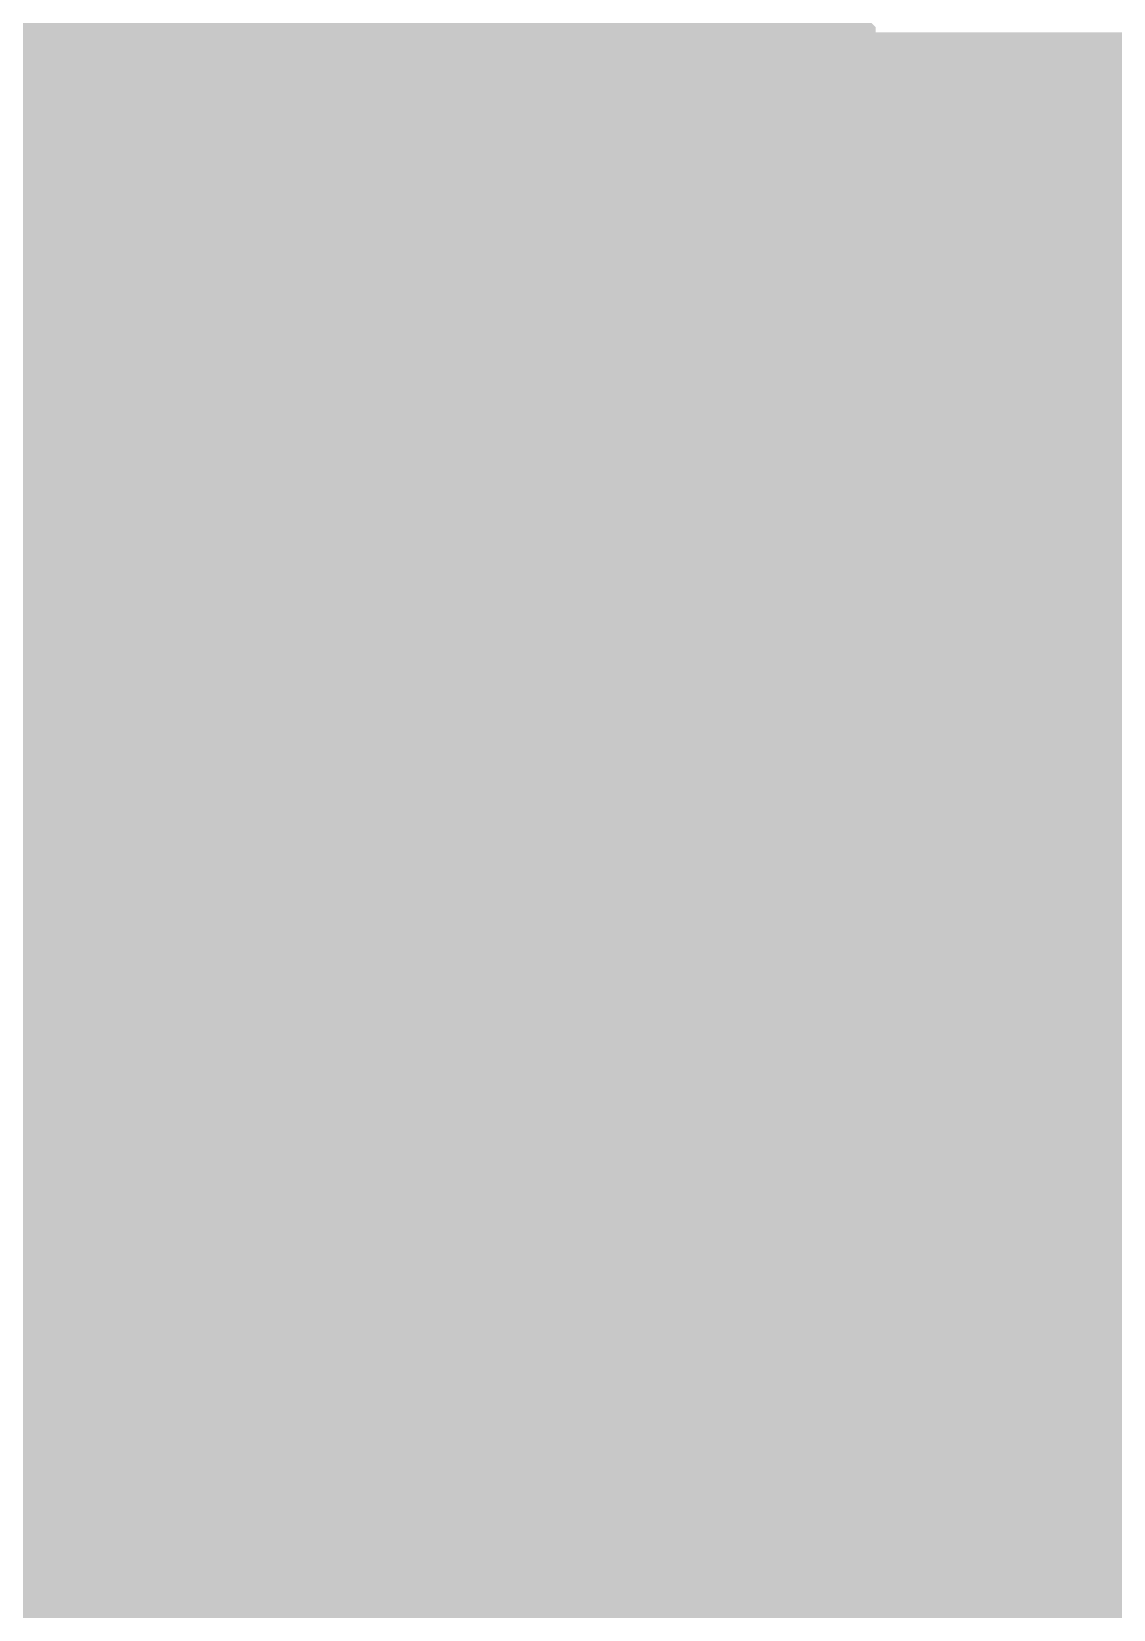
# Model space of a CAD drawing. Header units: inches. Extents: x 0 to 841, y 0 to 594.
# Drawn here: x 788.077 to 788.458, y 257.292 to 257.847 of the extents above; entities that cross this region are included whole.
import ezdxf

# ---------------------------------------------------------------- set-up
doc = ezdxf.new("R2010")
doc.units = ezdxf.units.IN
doc.layers.add('Sheet', color=255, linetype='Continuous')

msp = doc.modelspace()

# ---------------------------------------------------------------- linework, layer by layer
at = {"layer": 'Sheet'}
for points in [[(788.04449, 258.01089, 0.29972, 0.29972, 0), (788.0894, 257.96597, 0.29972, 0.29972, 0), (788.13432, 257.92105, 0.29972, 0.29972, 0), (788.13432, 257.92105, 0.29972, 0.29972, 0), (788.13432, 257.87613, 0.29972, 0.29972, 0), (788.17923, 257.83122, 0.29972, 0.29972, 0), (788.17923, 257.83122, 0.29972, 0.29972, 0), (788.22415, 257.7863, 0.29972, 0.29972, 0), (788.22415, 257.74138, 0.29972, 0.29972, 0), (788.22415, 257.69646, 0.29972, 0.29972, 0), (788.22415, 257.65154, 0.29972, 0.29972, 0), (788.26907, 257.65154, 0.29972, 0.29972, 0), (788.26907, 257.60662, 0.29972, 0.29972, 0), (788.26907, 257.56171, 0.29972, 0.29972, 0), (788.26907, 257.51679, 0.29972, 0.29972, 0), (788.26907, 257.47187, 0.29972, 0.29972, 0)], [(788.04449, 258.01089, 0.29972, 0.29972, 0), (788.0894, 257.96597, 0.29972, 0.29972, 0), (788.13432, 257.92105, 0.29972, 0.29972, 0), (788.13432, 257.92105, 0.29972, 0.29972, 0), (788.13432, 257.87613, 0.29972, 0.29972, 0), (788.17923, 257.83122, 0.29972, 0.29972, 0), (788.17923, 257.83122, 0.29972, 0.29972, 0), (788.22415, 257.7863, 0.29972, 0.29972, 0), (788.22415, 257.74138, 0.29972, 0.29972, 0), (788.22415, 257.69646, 0.29972, 0.29972, 0), (788.22415, 257.65154, 0.29972, 0.29972, 0), (788.26907, 257.65154, 0.29972, 0.29972, 0), (788.26907, 257.60662, 0.29972, 0.29972, 0), (788.26907, 257.56171, 0.29972, 0.29972, 0), (788.26907, 257.51679, 0.29972, 0.29972, 0), (788.26907, 257.47187, 0.29972, 0.29972, 0)], [(788.04449, 258.01089, 0.29972, 0.29972, 0), (788.0894, 257.96597, 0.29972, 0.29972, 0), (788.13432, 257.92105, 0.29972, 0.29972, 0), (788.13432, 257.92105, 0.29972, 0.29972, 0), (788.13432, 257.87613, 0.29972, 0.29972, 0), (788.17923, 257.83122, 0.29972, 0.29972, 0), (788.17923, 257.83122, 0.29972, 0.29972, 0), (788.22415, 257.7863, 0.29972, 0.29972, 0), (788.22415, 257.74138, 0.29972, 0.29972, 0), (788.22415, 257.69646, 0.29972, 0.29972, 0), (788.22415, 257.65154, 0.29972, 0.29972, 0), (788.26907, 257.65154, 0.29972, 0.29972, 0), (788.26907, 257.60662, 0.29972, 0.29972, 0), (788.26907, 257.56171, 0.29972, 0.29972, 0), (788.26907, 257.51679, 0.29972, 0.29972, 0), (788.26907, 257.47187, 0.29972, 0.29972, 0)], [(788.04449, 258.01089, 0.29972, 0.29972, 0), (788.0894, 257.96597, 0.29972, 0.29972, 0), (788.13432, 257.92105, 0.29972, 0.29972, 0), (788.13432, 257.92105, 0.29972, 0.29972, 0), (788.13432, 257.87613, 0.29972, 0.29972, 0), (788.17923, 257.83122, 0.29972, 0.29972, 0), (788.17923, 257.83122, 0.29972, 0.29972, 0), (788.22415, 257.7863, 0.29972, 0.29972, 0), (788.22415, 257.74138, 0.29972, 0.29972, 0), (788.22415, 257.69646, 0.29972, 0.29972, 0), (788.22415, 257.65154, 0.29972, 0.29972, 0), (788.26907, 257.65154, 0.29972, 0.29972, 0), (788.26907, 257.60662, 0.29972, 0.29972, 0), (788.26907, 257.56171, 0.29972, 0.29972, 0), (788.26907, 257.51679, 0.29972, 0.29972, 0), (788.26907, 257.47187, 0.29972, 0.29972, 0)], [(788.04449, 258.01089, 0.29972, 0.29972, 0), (788.0894, 257.96597, 0.29972, 0.29972, 0), (788.13432, 257.92105, 0.29972, 0.29972, 0), (788.13432, 257.92105, 0.29972, 0.29972, 0), (788.13432, 257.87613, 0.29972, 0.29972, 0), (788.17923, 257.83122, 0.29972, 0.29972, 0), (788.17923, 257.83122, 0.29972, 0.29972, 0), (788.22415, 257.7863, 0.29972, 0.29972, 0), (788.22415, 257.74138, 0.29972, 0.29972, 0), (788.22415, 257.69646, 0.29972, 0.29972, 0), (788.22415, 257.65154, 0.29972, 0.29972, 0), (788.26907, 257.65154, 0.29972, 0.29972, 0), (788.26907, 257.60662, 0.29972, 0.29972, 0), (788.26907, 257.56171, 0.29972, 0.29972, 0), (788.26907, 257.51679, 0.29972, 0.29972, 0), (788.26907, 257.47187, 0.29972, 0.29972, 0)], [(788.04449, 258.01089, 0.29972, 0.29972, 0), (788.0894, 257.96597, 0.29972, 0.29972, 0), (788.13432, 257.92105, 0.29972, 0.29972, 0), (788.13432, 257.92105, 0.29972, 0.29972, 0), (788.13432, 257.87613, 0.29972, 0.29972, 0), (788.17923, 257.83122, 0.29972, 0.29972, 0), (788.17923, 257.83122, 0.29972, 0.29972, 0), (788.22415, 257.7863, 0.29972, 0.29972, 0), (788.22415, 257.74138, 0.29972, 0.29972, 0), (788.22415, 257.69646, 0.29972, 0.29972, 0), (788.22415, 257.65154, 0.29972, 0.29972, 0), (788.26907, 257.65154, 0.29972, 0.29972, 0), (788.26907, 257.60662, 0.29972, 0.29972, 0), (788.26907, 257.56171, 0.29972, 0.29972, 0), (788.26907, 257.51679, 0.29972, 0.29972, 0), (788.26907, 257.47187, 0.29972, 0.29972, 0)], [(788.13432, 257.92105, 0.09906, 0.09906, 0), (788.13432, 257.87613, 0.09906, 0.09906, 0), (788.17923, 257.83122, 0.09906, 0.09906, 0), (788.17923, 257.83122, 0.09906, 0.09906, 0), (788.22415, 257.7863, 0.09906, 0.09906, 0), (788.22415, 257.74138, 0.09906, 0.09906, 0), (788.22415, 257.69646, 0.09906, 0.09906, 0), (788.22415, 257.65154, 0.09906, 0.09906, 0), (788.26907, 257.65154, 0.09906, 0.09906, 0), (788.26907, 257.60662, 0.09906, 0.09906, 0), (788.26907, 257.56171, 0.09906, 0.09906, 0), (788.26907, 257.51679, 0.09906, 0.09906, 0), (788.26907, 257.47187, 0.09906, 0.09906, 0)], [(788.13432, 257.92105, 0.09906, 0.09906, 0), (788.13432, 257.87613, 0.09906, 0.09906, 0), (788.17923, 257.83122, 0.09906, 0.09906, 0), (788.17923, 257.83122, 0.09906, 0.09906, 0), (788.22415, 257.7863, 0.09906, 0.09906, 0), (788.22415, 257.74138, 0.09906, 0.09906, 0), (788.22415, 257.69646, 0.09906, 0.09906, 0), (788.22415, 257.65154, 0.09906, 0.09906, 0), (788.26907, 257.65154, 0.09906, 0.09906, 0), (788.26907, 257.60662, 0.09906, 0.09906, 0), (788.26907, 257.56171, 0.09906, 0.09906, 0), (788.26907, 257.51679, 0.09906, 0.09906, 0), (788.26907, 257.47187, 0.09906, 0.09906, 0)], [(788.13432, 257.92105, 0.09906, 0.09906, 0), (788.13432, 257.87613, 0.09906, 0.09906, 0), (788.17923, 257.83122, 0.09906, 0.09906, 0), (788.17923, 257.83122, 0.09906, 0.09906, 0), (788.22415, 257.7863, 0.09906, 0.09906, 0), (788.22415, 257.74138, 0.09906, 0.09906, 0), (788.22415, 257.69646, 0.09906, 0.09906, 0), (788.22415, 257.65154, 0.09906, 0.09906, 0), (788.26907, 257.65154, 0.09906, 0.09906, 0), (788.26907, 257.60662, 0.09906, 0.09906, 0), (788.26907, 257.56171, 0.09906, 0.09906, 0), (788.26907, 257.51679, 0.09906, 0.09906, 0), (788.26907, 257.47187, 0.09906, 0.09906, 0)], [(788.13432, 257.92105, 0.09906, 0.09906, 0), (788.13432, 257.87613, 0.09906, 0.09906, 0), (788.17923, 257.83122, 0.09906, 0.09906, 0), (788.17923, 257.83122, 0.09906, 0.09906, 0), (788.22415, 257.7863, 0.09906, 0.09906, 0), (788.22415, 257.74138, 0.09906, 0.09906, 0), (788.22415, 257.69646, 0.09906, 0.09906, 0), (788.22415, 257.65154, 0.09906, 0.09906, 0), (788.26907, 257.65154, 0.09906, 0.09906, 0), (788.26907, 257.60662, 0.09906, 0.09906, 0), (788.26907, 257.56171, 0.09906, 0.09906, 0), (788.26907, 257.51679, 0.09906, 0.09906, 0), (788.26907, 257.47187, 0.09906, 0.09906, 0)], [(788.13432, 257.92105, 0.09906, 0.09906, 0), (788.13432, 257.87613, 0.09906, 0.09906, 0), (788.17923, 257.83122, 0.09906, 0.09906, 0), (788.17923, 257.83122, 0.09906, 0.09906, 0), (788.22415, 257.7863, 0.09906, 0.09906, 0), (788.22415, 257.74138, 0.09906, 0.09906, 0), (788.22415, 257.69646, 0.09906, 0.09906, 0), (788.22415, 257.65154, 0.09906, 0.09906, 0), (788.26907, 257.65154, 0.09906, 0.09906, 0), (788.26907, 257.60662, 0.09906, 0.09906, 0), (788.26907, 257.56171, 0.09906, 0.09906, 0), (788.26907, 257.51679, 0.09906, 0.09906, 0), (788.26907, 257.47187, 0.09906, 0.09906, 0)], [(788.13432, 257.92105, 0.09906, 0.09906, 0), (788.13432, 257.87613, 0.09906, 0.09906, 0), (788.17923, 257.83122, 0.09906, 0.09906, 0), (788.17923, 257.83122, 0.09906, 0.09906, 0), (788.22415, 257.7863, 0.09906, 0.09906, 0), (788.22415, 257.74138, 0.09906, 0.09906, 0), (788.22415, 257.69646, 0.09906, 0.09906, 0), (788.22415, 257.65154, 0.09906, 0.09906, 0), (788.26907, 257.65154, 0.09906, 0.09906, 0), (788.26907, 257.60662, 0.09906, 0.09906, 0), (788.26907, 257.56171, 0.09906, 0.09906, 0), (788.26907, 257.51679, 0.09906, 0.09906, 0), (788.26907, 257.47187, 0.09906, 0.09906, 0)], [(787.90974, 257.74138, 0.29972, 0.29972, 0), (787.95466, 257.69646, 0.29972, 0.29972, 0), (787.95466, 257.69646, 0.29972, 0.29972, 0), (787.95466, 257.65154, 0.29972, 0.29972, 0), (787.95466, 257.65154, 0.29972, 0.29972, 0), (787.95466, 257.60662, 0.29972, 0.29972, 0), (787.99957, 257.60662, 0.29972, 0.29972, 0), (787.99957, 257.56171, 0.29972, 0.29972, 0), (787.99957, 257.56171, 0.29972, 0.29972, 0), (787.99957, 257.51679, 0.29972, 0.29972, 0), (787.99957, 257.51679, 0.29972, 0.29972, 0), (787.99957, 257.47187, 0.29972, 0.29972, 0)], [(787.90974, 257.74138, 0.29972, 0.29972, 0), (787.95466, 257.69646, 0.29972, 0.29972, 0), (787.95466, 257.69646, 0.29972, 0.29972, 0), (787.95466, 257.65154, 0.29972, 0.29972, 0), (787.95466, 257.65154, 0.29972, 0.29972, 0), (787.95466, 257.60662, 0.29972, 0.29972, 0), (787.99957, 257.60662, 0.29972, 0.29972, 0), (787.99957, 257.56171, 0.29972, 0.29972, 0), (787.99957, 257.56171, 0.29972, 0.29972, 0), (787.99957, 257.51679, 0.29972, 0.29972, 0), (787.99957, 257.51679, 0.29972, 0.29972, 0), (787.99957, 257.47187, 0.29972, 0.29972, 0)], [(787.90974, 257.74138, 0.29972, 0.29972, 0), (787.95466, 257.69646, 0.29972, 0.29972, 0), (787.95466, 257.69646, 0.29972, 0.29972, 0), (787.95466, 257.65154, 0.29972, 0.29972, 0), (787.95466, 257.65154, 0.29972, 0.29972, 0), (787.95466, 257.60662, 0.29972, 0.29972, 0), (787.99957, 257.60662, 0.29972, 0.29972, 0), (787.99957, 257.56171, 0.29972, 0.29972, 0), (787.99957, 257.56171, 0.29972, 0.29972, 0), (787.99957, 257.51679, 0.29972, 0.29972, 0), (787.99957, 257.51679, 0.29972, 0.29972, 0), (787.99957, 257.47187, 0.29972, 0.29972, 0)], [(787.90974, 257.74138, 0.29972, 0.29972, 0), (787.95466, 257.69646, 0.29972, 0.29972, 0), (787.95466, 257.69646, 0.29972, 0.29972, 0), (787.95466, 257.65154, 0.29972, 0.29972, 0), (787.95466, 257.65154, 0.29972, 0.29972, 0), (787.95466, 257.60662, 0.29972, 0.29972, 0), (787.99957, 257.60662, 0.29972, 0.29972, 0), (787.99957, 257.56171, 0.29972, 0.29972, 0), (787.99957, 257.56171, 0.29972, 0.29972, 0), (787.99957, 257.51679, 0.29972, 0.29972, 0), (787.99957, 257.51679, 0.29972, 0.29972, 0), (787.99957, 257.47187, 0.29972, 0.29972, 0)], [(787.5055, 257.47187, 0.7493, 0.7493, 0), (787.5055, 257.47187, 0.7493, 0.7493, 0), (792.49113, 257.47187, 0.7493, 0.7493, 0)], [(787.99957, 257.47187, 0.29972, 0.29972, 0), (787.99957, 257.42695, 0.29972, 0.29972, 0), (787.99957, 257.42695, 0.29972, 0.29972, 0), (787.99957, 257.38203, 0.29972, 0.29972, 0), (787.99957, 257.38203, 0.29972, 0.29972, 0), (787.99957, 257.33711, 0.29972, 0.29972, 0), (787.95466, 257.33711, 0.29972, 0.29972, 0), (787.95466, 257.2922, 0.29972, 0.29972, 0), (787.95466, 257.2922, 0.29972, 0.29972, 0), (787.95466, 257.24728, 0.29972, 0.29972, 0), (787.95466, 257.24728, 0.29972, 0.29972, 0), (787.90974, 257.20236, 0.29972, 0.29972, 0), (787.90974, 257.20236, 0.29972, 0.29972, 0), (787.90974, 257.15744, 0.29972, 0.29972, 0), (787.86483, 257.15744, 0.29972, 0.29972, 0), (787.86483, 257.15744, 0.29972, 0.29972, 0), (787.86483, 257.11252, 0.29972, 0.29972, 0)], [(787.99957, 257.47187, 0.29972, 0.29972, 0), (787.99957, 257.42695, 0.29972, 0.29972, 0), (787.99957, 257.42695, 0.29972, 0.29972, 0), (787.99957, 257.38203, 0.29972, 0.29972, 0), (787.99957, 257.38203, 0.29972, 0.29972, 0), (787.99957, 257.33711, 0.29972, 0.29972, 0), (787.95466, 257.33711, 0.29972, 0.29972, 0), (787.95466, 257.2922, 0.29972, 0.29972, 0), (787.95466, 257.2922, 0.29972, 0.29972, 0), (787.95466, 257.24728, 0.29972, 0.29972, 0), (787.95466, 257.24728, 0.29972, 0.29972, 0), (787.90974, 257.20236, 0.29972, 0.29972, 0), (787.90974, 257.20236, 0.29972, 0.29972, 0), (787.90974, 257.15744, 0.29972, 0.29972, 0), (787.86483, 257.15744, 0.29972, 0.29972, 0), (787.86483, 257.15744, 0.29972, 0.29972, 0), (787.86483, 257.11252, 0.29972, 0.29972, 0)], [(787.99957, 257.47187, 0.29972, 0.29972, 0), (787.99957, 257.42695, 0.29972, 0.29972, 0), (787.99957, 257.42695, 0.29972, 0.29972, 0), (787.99957, 257.38203, 0.29972, 0.29972, 0), (787.99957, 257.38203, 0.29972, 0.29972, 0), (787.99957, 257.33711, 0.29972, 0.29972, 0), (787.95466, 257.33711, 0.29972, 0.29972, 0), (787.95466, 257.2922, 0.29972, 0.29972, 0), (787.95466, 257.2922, 0.29972, 0.29972, 0), (787.95466, 257.24728, 0.29972, 0.29972, 0), (787.95466, 257.24728, 0.29972, 0.29972, 0), (787.90974, 257.20236, 0.29972, 0.29972, 0), (787.90974, 257.20236, 0.29972, 0.29972, 0), (787.90974, 257.15744, 0.29972, 0.29972, 0), (787.86483, 257.15744, 0.29972, 0.29972, 0), (787.86483, 257.15744, 0.29972, 0.29972, 0), (787.86483, 257.11252, 0.29972, 0.29972, 0)], [(787.99957, 257.47187, 0.29972, 0.29972, 0), (787.99957, 257.42695, 0.29972, 0.29972, 0), (787.99957, 257.42695, 0.29972, 0.29972, 0), (787.99957, 257.38203, 0.29972, 0.29972, 0), (787.99957, 257.38203, 0.29972, 0.29972, 0), (787.99957, 257.33711, 0.29972, 0.29972, 0), (787.95466, 257.33711, 0.29972, 0.29972, 0), (787.95466, 257.2922, 0.29972, 0.29972, 0), (787.95466, 257.2922, 0.29972, 0.29972, 0), (787.95466, 257.24728, 0.29972, 0.29972, 0), (787.95466, 257.24728, 0.29972, 0.29972, 0), (787.90974, 257.20236, 0.29972, 0.29972, 0), (787.90974, 257.20236, 0.29972, 0.29972, 0), (787.90974, 257.15744, 0.29972, 0.29972, 0), (787.86483, 257.15744, 0.29972, 0.29972, 0), (787.86483, 257.15744, 0.29972, 0.29972, 0), (787.86483, 257.11252, 0.29972, 0.29972, 0)], [(787.99957, 257.47187, 0.29972, 0.29972, 0), (787.99957, 257.47187, 0.29972, 0.29972, 0), (787.99957, 257.47187, 0.29972, 0.29972, 0), (787.99957, 257.47187, 0.29972, 0.29972, 0), (787.99957, 257.47187, 0.29972, 0.29972, 0), (787.99957, 257.47187, 0.29972, 0.29972, 0), (787.99957, 257.47187, 0.29972, 0.29972, 0), (787.99957, 257.47187, 0.29972, 0.29972, 0), (787.99957, 257.47187, 0.29972, 0.29972, 0), (787.99957, 257.47187, 0.29972, 0.29972, 0), (787.99957, 257.47187, 0.29972, 0.29972, 0), (787.99957, 257.47187, 0.29972, 0.29972, 0), (787.99957, 257.47187, 0.29972, 0.29972, 0), (787.99957, 257.47187, 0.29972, 0.29972, 0), (787.99957, 257.47187, 0.29972, 0.29972, 0), (787.99957, 257.47187, 0.29972, 0.29972, 0), (787.99957, 257.47187, 0.29972, 0.29972, 0), (787.99957, 257.47187, 0.29972, 0.29972, 0), (787.99957, 257.47187, 0.29972, 0.29972, 0), (787.99957, 257.47187, 0.29972, 0.29972, 0), (787.99957, 257.47187, 0.29972, 0.29972, 0), (787.99957, 257.47187, 0.29972, 0.29972, 0), (787.99957, 257.47187, 0.29972, 0.29972, 0), (787.99957, 257.47187, 0.29972, 0.29972, 0), (787.99957, 257.47187, 0.29972, 0.29972, 0), (787.99957, 257.47187, 0.29972, 0.29972, 0), (787.99957, 257.47187, 0.29972, 0.29972, 0), (787.99957, 257.47187, 0.29972, 0.29972, 0), (787.99957, 257.47187, 0.29972, 0.29972, 0), (787.99957, 257.47187, 0.29972, 0.29972, 0), (787.99957, 257.47187, 0.29972, 0.29972, 0), (787.99957, 257.47187, 0.29972, 0.29972, 0), (787.99957, 257.47187, 0.29972, 0.29972, 0)], [(787.99957, 257.47187, 0.29972, 0.29972, 0), (787.99957, 257.47187, 0.29972, 0.29972, 0)], [(787.99957, 257.47187, 0.29972, 0.29972, 0), (787.99957, 257.47187, 0.29972, 0.29972, 0), (787.99957, 257.47187, 0.29972, 0.29972, 0), (787.99957, 257.47187, 0.29972, 0.29972, 0), (787.99957, 257.47187, 0.29972, 0.29972, 0), (787.99957, 257.47187, 0.29972, 0.29972, 0), (787.99957, 257.47187, 0.29972, 0.29972, 0), (787.99957, 257.47187, 0.29972, 0.29972, 0), (787.99957, 257.47187, 0.29972, 0.29972, 0), (787.99957, 257.47187, 0.29972, 0.29972, 0), (787.99957, 257.47187, 0.29972, 0.29972, 0), (787.99957, 257.47187, 0.29972, 0.29972, 0), (787.99957, 257.47187, 0.29972, 0.29972, 0), (787.99957, 257.47187, 0.29972, 0.29972, 0), (787.99957, 257.47187, 0.29972, 0.29972, 0), (787.99957, 257.47187, 0.29972, 0.29972, 0), (787.99957, 257.47187, 0.29972, 0.29972, 0), (787.99957, 257.47187, 0.29972, 0.29972, 0), (787.99957, 257.47187, 0.29972, 0.29972, 0), (787.99957, 257.47187, 0.29972, 0.29972, 0), (787.99957, 257.47187, 0.29972, 0.29972, 0), (787.99957, 257.47187, 0.29972, 0.29972, 0), (787.99957, 257.47187, 0.29972, 0.29972, 0), (787.99957, 257.47187, 0.29972, 0.29972, 0), (787.99957, 257.47187, 0.29972, 0.29972, 0), (787.99957, 257.47187, 0.29972, 0.29972, 0), (787.99957, 257.47187, 0.29972, 0.29972, 0), (787.99957, 257.47187, 0.29972, 0.29972, 0), (787.99957, 257.47187, 0.29972, 0.29972, 0), (787.99957, 257.47187, 0.29972, 0.29972, 0), (787.99957, 257.47187, 0.29972, 0.29972, 0), (787.99957, 257.47187, 0.29972, 0.29972, 0), (787.99957, 257.47187, 0.29972, 0.29972, 0)], [(787.99957, 257.47187, 0.29972, 0.29972, 0), (787.99957, 257.47187, 0.29972, 0.29972, 0)], [(787.99957, 257.47187, 0.29972, 0.29972, 0), (787.99957, 257.47187, 0.29972, 0.29972, 0), (787.99957, 257.47187, 0.29972, 0.29972, 0), (787.99957, 257.47187, 0.29972, 0.29972, 0), (787.99957, 257.47187, 0.29972, 0.29972, 0), (787.99957, 257.47187, 0.29972, 0.29972, 0), (787.99957, 257.47187, 0.29972, 0.29972, 0), (787.99957, 257.47187, 0.29972, 0.29972, 0), (787.99957, 257.47187, 0.29972, 0.29972, 0), (787.99957, 257.47187, 0.29972, 0.29972, 0), (787.99957, 257.47187, 0.29972, 0.29972, 0), (787.99957, 257.47187, 0.29972, 0.29972, 0), (787.99957, 257.47187, 0.29972, 0.29972, 0), (787.99957, 257.47187, 0.29972, 0.29972, 0), (787.99957, 257.47187, 0.29972, 0.29972, 0), (787.99957, 257.47187, 0.29972, 0.29972, 0), (787.99957, 257.47187, 0.29972, 0.29972, 0), (787.99957, 257.47187, 0.29972, 0.29972, 0), (787.99957, 257.47187, 0.29972, 0.29972, 0), (787.99957, 257.47187, 0.29972, 0.29972, 0), (787.99957, 257.47187, 0.29972, 0.29972, 0), (787.99957, 257.47187, 0.29972, 0.29972, 0), (787.99957, 257.47187, 0.29972, 0.29972, 0), (787.99957, 257.47187, 0.29972, 0.29972, 0), (787.99957, 257.47187, 0.29972, 0.29972, 0), (787.99957, 257.47187, 0.29972, 0.29972, 0), (787.99957, 257.47187, 0.29972, 0.29972, 0), (787.99957, 257.47187, 0.29972, 0.29972, 0), (787.99957, 257.47187, 0.29972, 0.29972, 0), (787.99957, 257.47187, 0.29972, 0.29972, 0), (787.99957, 257.47187, 0.29972, 0.29972, 0), (787.99957, 257.47187, 0.29972, 0.29972, 0), (787.99957, 257.47187, 0.29972, 0.29972, 0)], [(787.99957, 257.47187, 0.29972, 0.29972, 0), (787.99957, 257.47187, 0.29972, 0.29972, 0)], [(787.99957, 257.47187, 0.29972, 0.29972, 0), (787.99957, 257.47187, 0.29972, 0.29972, 0), (787.99957, 257.47187, 0.29972, 0.29972, 0), (787.99957, 257.47187, 0.29972, 0.29972, 0), (787.99957, 257.47187, 0.29972, 0.29972, 0), (787.99957, 257.47187, 0.29972, 0.29972, 0), (787.99957, 257.47187, 0.29972, 0.29972, 0), (787.99957, 257.47187, 0.29972, 0.29972, 0), (787.99957, 257.47187, 0.29972, 0.29972, 0), (787.99957, 257.47187, 0.29972, 0.29972, 0), (787.99957, 257.47187, 0.29972, 0.29972, 0), (787.99957, 257.47187, 0.29972, 0.29972, 0), (787.99957, 257.47187, 0.29972, 0.29972, 0), (787.99957, 257.47187, 0.29972, 0.29972, 0), (787.99957, 257.47187, 0.29972, 0.29972, 0), (787.99957, 257.47187, 0.29972, 0.29972, 0), (787.99957, 257.47187, 0.29972, 0.29972, 0), (787.99957, 257.47187, 0.29972, 0.29972, 0), (787.99957, 257.47187, 0.29972, 0.29972, 0), (787.99957, 257.47187, 0.29972, 0.29972, 0), (787.99957, 257.47187, 0.29972, 0.29972, 0), (787.99957, 257.47187, 0.29972, 0.29972, 0), (787.99957, 257.47187, 0.29972, 0.29972, 0), (787.99957, 257.47187, 0.29972, 0.29972, 0), (787.99957, 257.47187, 0.29972, 0.29972, 0), (787.99957, 257.47187, 0.29972, 0.29972, 0), (787.99957, 257.47187, 0.29972, 0.29972, 0), (787.99957, 257.47187, 0.29972, 0.29972, 0), (787.99957, 257.47187, 0.29972, 0.29972, 0), (787.99957, 257.47187, 0.29972, 0.29972, 0), (787.99957, 257.47187, 0.29972, 0.29972, 0), (787.99957, 257.47187, 0.29972, 0.29972, 0), (787.99957, 257.47187, 0.29972, 0.29972, 0)], [(787.99957, 257.47187, 0.29972, 0.29972, 0), (787.99957, 257.47187, 0.29972, 0.29972, 0)], [(788.26907, 257.47187, 0.29972, 0.29972, 0), (788.26907, 257.42695, 0.29972, 0.29972, 0), (788.26907, 257.38203, 0.29972, 0.29972, 0), (788.26907, 257.38203, 0.29972, 0.29972, 0), (788.26907, 257.33711, 0.29972, 0.29972, 0), (788.22415, 257.2922, 0.29972, 0.29972, 0), (788.22415, 257.24728, 0.29972, 0.29972, 0), (788.22415, 257.20236, 0.29972, 0.29972, 0), (788.22415, 257.20236, 0.29972, 0.29972, 0), (788.17923, 257.15744, 0.29972, 0.29972, 0), (788.17923, 257.11252, 0.29972, 0.29972, 0)], [(788.26907, 257.47187, 0.29972, 0.29972, 0), (788.26907, 257.42695, 0.29972, 0.29972, 0), (788.26907, 257.38203, 0.29972, 0.29972, 0), (788.26907, 257.38203, 0.29972, 0.29972, 0), (788.26907, 257.33711, 0.29972, 0.29972, 0), (788.22415, 257.2922, 0.29972, 0.29972, 0), (788.22415, 257.24728, 0.29972, 0.29972, 0), (788.22415, 257.20236, 0.29972, 0.29972, 0), (788.22415, 257.20236, 0.29972, 0.29972, 0), (788.17923, 257.15744, 0.29972, 0.29972, 0), (788.17923, 257.11252, 0.29972, 0.29972, 0)], [(788.26907, 257.47187, 0.29972, 0.29972, 0), (788.26907, 257.42695, 0.29972, 0.29972, 0), (788.26907, 257.38203, 0.29972, 0.29972, 0), (788.26907, 257.38203, 0.29972, 0.29972, 0), (788.26907, 257.33711, 0.29972, 0.29972, 0), (788.22415, 257.2922, 0.29972, 0.29972, 0), (788.22415, 257.24728, 0.29972, 0.29972, 0), (788.22415, 257.20236, 0.29972, 0.29972, 0), (788.22415, 257.20236, 0.29972, 0.29972, 0), (788.17923, 257.15744, 0.29972, 0.29972, 0), (788.17923, 257.11252, 0.29972, 0.29972, 0)], [(788.26907, 257.47187, 0.29972, 0.29972, 0), (788.26907, 257.42695, 0.29972, 0.29972, 0), (788.26907, 257.38203, 0.29972, 0.29972, 0), (788.26907, 257.38203, 0.29972, 0.29972, 0), (788.26907, 257.33711, 0.29972, 0.29972, 0), (788.22415, 257.2922, 0.29972, 0.29972, 0), (788.22415, 257.24728, 0.29972, 0.29972, 0), (788.22415, 257.20236, 0.29972, 0.29972, 0), (788.22415, 257.20236, 0.29972, 0.29972, 0), (788.17923, 257.15744, 0.29972, 0.29972, 0), (788.17923, 257.11252, 0.29972, 0.29972, 0)], [(788.26907, 257.47187, 0.29972, 0.29972, 0), (788.26907, 257.42695, 0.29972, 0.29972, 0), (788.26907, 257.38203, 0.29972, 0.29972, 0), (788.26907, 257.38203, 0.29972, 0.29972, 0), (788.26907, 257.33711, 0.29972, 0.29972, 0), (788.22415, 257.2922, 0.29972, 0.29972, 0), (788.22415, 257.24728, 0.29972, 0.29972, 0), (788.22415, 257.20236, 0.29972, 0.29972, 0), (788.22415, 257.20236, 0.29972, 0.29972, 0), (788.17923, 257.15744, 0.29972, 0.29972, 0), (788.17923, 257.11252, 0.29972, 0.29972, 0)], [(788.26907, 257.47187, 0.29972, 0.29972, 0), (788.26907, 257.42695, 0.29972, 0.29972, 0), (788.26907, 257.38203, 0.29972, 0.29972, 0), (788.26907, 257.38203, 0.29972, 0.29972, 0), (788.26907, 257.33711, 0.29972, 0.29972, 0), (788.22415, 257.2922, 0.29972, 0.29972, 0), (788.22415, 257.24728, 0.29972, 0.29972, 0), (788.22415, 257.20236, 0.29972, 0.29972, 0), (788.22415, 257.20236, 0.29972, 0.29972, 0), (788.17923, 257.15744, 0.29972, 0.29972, 0), (788.17923, 257.11252, 0.29972, 0.29972, 0)], [(788.26907, 257.47187, 0.29972, 0.29972, 0), (788.26907, 257.47187, 0.29972, 0.29972, 0), (788.26907, 257.47187, 0.29972, 0.29972, 0), (788.26907, 257.47187, 0.29972, 0.29972, 0), (788.26907, 257.47187, 0.29972, 0.29972, 0), (788.26907, 257.47187, 0.29972, 0.29972, 0), (788.26907, 257.47187, 0.29972, 0.29972, 0), (788.26907, 257.47187, 0.29972, 0.29972, 0), (788.26907, 257.47187, 0.29972, 0.29972, 0), (788.26907, 257.47187, 0.29972, 0.29972, 0), (788.26907, 257.47187, 0.29972, 0.29972, 0), (788.26907, 257.47187, 0.29972, 0.29972, 0), (788.26907, 257.47187, 0.29972, 0.29972, 0), (788.26907, 257.47187, 0.29972, 0.29972, 0), (788.26907, 257.47187, 0.29972, 0.29972, 0), (788.26907, 257.47187, 0.29972, 0.29972, 0), (788.26907, 257.47187, 0.29972, 0.29972, 0), (788.26907, 257.47187, 0.29972, 0.29972, 0), (788.26907, 257.47187, 0.29972, 0.29972, 0), (788.26907, 257.47187, 0.29972, 0.29972, 0), (788.26907, 257.47187, 0.29972, 0.29972, 0), (788.26907, 257.47187, 0.29972, 0.29972, 0), (788.26907, 257.47187, 0.29972, 0.29972, 0), (788.26907, 257.47187, 0.29972, 0.29972, 0), (788.26907, 257.47187, 0.29972, 0.29972, 0), (788.26907, 257.47187, 0.29972, 0.29972, 0), (788.26907, 257.47187, 0.29972, 0.29972, 0), (788.26907, 257.47187, 0.29972, 0.29972, 0), (788.26907, 257.47187, 0.29972, 0.29972, 0), (788.26907, 257.47187, 0.29972, 0.29972, 0), (788.26907, 257.47187, 0.29972, 0.29972, 0), (788.26907, 257.47187, 0.29972, 0.29972, 0), (788.26907, 257.47187, 0.29972, 0.29972, 0)], [(788.26907, 257.47187, 0.29972, 0.29972, 0), (788.26907, 257.47187, 0.29972, 0.29972, 0)], [(788.26907, 257.47187, 0.29972, 0.29972, 0), (788.26907, 257.47187, 0.29972, 0.29972, 0), (788.26907, 257.47187, 0.29972, 0.29972, 0), (788.26907, 257.47187, 0.29972, 0.29972, 0), (788.26907, 257.47187, 0.29972, 0.29972, 0), (788.26907, 257.47187, 0.29972, 0.29972, 0), (788.26907, 257.47187, 0.29972, 0.29972, 0), (788.26907, 257.47187, 0.29972, 0.29972, 0), (788.26907, 257.47187, 0.29972, 0.29972, 0), (788.26907, 257.47187, 0.29972, 0.29972, 0), (788.26907, 257.47187, 0.29972, 0.29972, 0), (788.26907, 257.47187, 0.29972, 0.29972, 0), (788.26907, 257.47187, 0.29972, 0.29972, 0), (788.26907, 257.47187, 0.29972, 0.29972, 0), (788.26907, 257.47187, 0.29972, 0.29972, 0), (788.26907, 257.47187, 0.29972, 0.29972, 0), (788.26907, 257.47187, 0.29972, 0.29972, 0), (788.26907, 257.47187, 0.29972, 0.29972, 0), (788.26907, 257.47187, 0.29972, 0.29972, 0), (788.26907, 257.47187, 0.29972, 0.29972, 0), (788.26907, 257.47187, 0.29972, 0.29972, 0), (788.26907, 257.47187, 0.29972, 0.29972, 0), (788.26907, 257.47187, 0.29972, 0.29972, 0), (788.26907, 257.47187, 0.29972, 0.29972, 0), (788.26907, 257.47187, 0.29972, 0.29972, 0), (788.26907, 257.47187, 0.29972, 0.29972, 0), (788.26907, 257.47187, 0.29972, 0.29972, 0), (788.26907, 257.47187, 0.29972, 0.29972, 0), (788.26907, 257.47187, 0.29972, 0.29972, 0), (788.26907, 257.47187, 0.29972, 0.29972, 0), (788.26907, 257.47187, 0.29972, 0.29972, 0), (788.26907, 257.47187, 0.29972, 0.29972, 0), (788.26907, 257.47187, 0.29972, 0.29972, 0)], [(788.26907, 257.47187, 0.29972, 0.29972, 0), (788.26907, 257.47187, 0.29972, 0.29972, 0)], [(788.26907, 257.47187, 0.29972, 0.29972, 0), (788.26907, 257.47187, 0.29972, 0.29972, 0), (788.26907, 257.47187, 0.29972, 0.29972, 0), (788.26907, 257.47187, 0.29972, 0.29972, 0), (788.26907, 257.47187, 0.29972, 0.29972, 0), (788.26907, 257.47187, 0.29972, 0.29972, 0), (788.26907, 257.47187, 0.29972, 0.29972, 0), (788.26907, 257.47187, 0.29972, 0.29972, 0), (788.26907, 257.47187, 0.29972, 0.29972, 0), (788.26907, 257.47187, 0.29972, 0.29972, 0), (788.26907, 257.47187, 0.29972, 0.29972, 0), (788.26907, 257.47187, 0.29972, 0.29972, 0), (788.26907, 257.47187, 0.29972, 0.29972, 0), (788.26907, 257.47187, 0.29972, 0.29972, 0), (788.26907, 257.47187, 0.29972, 0.29972, 0), (788.26907, 257.47187, 0.29972, 0.29972, 0), (788.26907, 257.47187, 0.29972, 0.29972, 0), (788.26907, 257.47187, 0.29972, 0.29972, 0), (788.26907, 257.47187, 0.29972, 0.29972, 0), (788.26907, 257.47187, 0.29972, 0.29972, 0), (788.26907, 257.47187, 0.29972, 0.29972, 0), (788.26907, 257.47187, 0.29972, 0.29972, 0), (788.26907, 257.47187, 0.29972, 0.29972, 0), (788.26907, 257.47187, 0.29972, 0.29972, 0), (788.26907, 257.47187, 0.29972, 0.29972, 0), (788.26907, 257.47187, 0.29972, 0.29972, 0), (788.26907, 257.47187, 0.29972, 0.29972, 0), (788.26907, 257.47187, 0.29972, 0.29972, 0), (788.26907, 257.47187, 0.29972, 0.29972, 0), (788.26907, 257.47187, 0.29972, 0.29972, 0), (788.26907, 257.47187, 0.29972, 0.29972, 0), (788.26907, 257.47187, 0.29972, 0.29972, 0), (788.26907, 257.47187, 0.29972, 0.29972, 0)], [(788.26907, 257.47187, 0.29972, 0.29972, 0), (788.26907, 257.47187, 0.29972, 0.29972, 0)], [(788.26907, 257.47187, 0.29972, 0.29972, 0), (788.26907, 257.47187, 0.29972, 0.29972, 0), (788.26907, 257.47187, 0.29972, 0.29972, 0), (788.26907, 257.47187, 0.29972, 0.29972, 0), (788.26907, 257.47187, 0.29972, 0.29972, 0), (788.26907, 257.47187, 0.29972, 0.29972, 0), (788.26907, 257.47187, 0.29972, 0.29972, 0), (788.26907, 257.47187, 0.29972, 0.29972, 0), (788.26907, 257.47187, 0.29972, 0.29972, 0), (788.26907, 257.47187, 0.29972, 0.29972, 0), (788.26907, 257.47187, 0.29972, 0.29972, 0), (788.26907, 257.47187, 0.29972, 0.29972, 0), (788.26907, 257.47187, 0.29972, 0.29972, 0), (788.26907, 257.47187, 0.29972, 0.29972, 0), (788.26907, 257.47187, 0.29972, 0.29972, 0), (788.26907, 257.47187, 0.29972, 0.29972, 0), (788.26907, 257.47187, 0.29972, 0.29972, 0), (788.26907, 257.47187, 0.29972, 0.29972, 0), (788.26907, 257.47187, 0.29972, 0.29972, 0), (788.26907, 257.47187, 0.29972, 0.29972, 0), (788.26907, 257.47187, 0.29972, 0.29972, 0), (788.26907, 257.47187, 0.29972, 0.29972, 0), (788.26907, 257.47187, 0.29972, 0.29972, 0), (788.26907, 257.47187, 0.29972, 0.29972, 0), (788.26907, 257.47187, 0.29972, 0.29972, 0), (788.26907, 257.47187, 0.29972, 0.29972, 0), (788.26907, 257.47187, 0.29972, 0.29972, 0), (788.26907, 257.47187, 0.29972, 0.29972, 0), (788.26907, 257.47187, 0.29972, 0.29972, 0), (788.26907, 257.47187, 0.29972, 0.29972, 0), (788.26907, 257.47187, 0.29972, 0.29972, 0), (788.26907, 257.47187, 0.29972, 0.29972, 0), (788.26907, 257.47187, 0.29972, 0.29972, 0)], [(788.26907, 257.47187, 0.29972, 0.29972, 0), (788.26907, 257.47187, 0.29972, 0.29972, 0)], [(788.26907, 257.47187, 0.29972, 0.29972, 0), (788.26907, 257.47187, 0.29972, 0.29972, 0), (788.26907, 257.47187, 0.29972, 0.29972, 0), (788.26907, 257.47187, 0.29972, 0.29972, 0), (788.26907, 257.47187, 0.29972, 0.29972, 0), (788.26907, 257.47187, 0.29972, 0.29972, 0), (788.26907, 257.47187, 0.29972, 0.29972, 0), (788.26907, 257.47187, 0.29972, 0.29972, 0), (788.26907, 257.47187, 0.29972, 0.29972, 0), (788.26907, 257.47187, 0.29972, 0.29972, 0), (788.26907, 257.47187, 0.29972, 0.29972, 0), (788.26907, 257.47187, 0.29972, 0.29972, 0), (788.26907, 257.47187, 0.29972, 0.29972, 0), (788.26907, 257.47187, 0.29972, 0.29972, 0), (788.26907, 257.47187, 0.29972, 0.29972, 0), (788.26907, 257.47187, 0.29972, 0.29972, 0), (788.26907, 257.47187, 0.29972, 0.29972, 0), (788.26907, 257.47187, 0.29972, 0.29972, 0), (788.26907, 257.47187, 0.29972, 0.29972, 0), (788.26907, 257.47187, 0.29972, 0.29972, 0), (788.26907, 257.47187, 0.29972, 0.29972, 0), (788.26907, 257.47187, 0.29972, 0.29972, 0), (788.26907, 257.47187, 0.29972, 0.29972, 0), (788.26907, 257.47187, 0.29972, 0.29972, 0), (788.26907, 257.47187, 0.29972, 0.29972, 0), (788.26907, 257.47187, 0.29972, 0.29972, 0), (788.26907, 257.47187, 0.29972, 0.29972, 0), (788.26907, 257.47187, 0.29972, 0.29972, 0), (788.26907, 257.47187, 0.29972, 0.29972, 0), (788.26907, 257.47187, 0.29972, 0.29972, 0), (788.26907, 257.47187, 0.29972, 0.29972, 0), (788.26907, 257.47187, 0.29972, 0.29972, 0), (788.26907, 257.47187, 0.29972, 0.29972, 0)], [(788.26907, 257.47187, 0.29972, 0.29972, 0), (788.26907, 257.47187, 0.29972, 0.29972, 0)], [(788.26907, 257.47187, 0.29972, 0.29972, 0), (788.26907, 257.47187, 0.29972, 0.29972, 0), (788.26907, 257.47187, 0.29972, 0.29972, 0), (788.26907, 257.47187, 0.29972, 0.29972, 0), (788.26907, 257.47187, 0.29972, 0.29972, 0), (788.26907, 257.47187, 0.29972, 0.29972, 0), (788.26907, 257.47187, 0.29972, 0.29972, 0), (788.26907, 257.47187, 0.29972, 0.29972, 0), (788.26907, 257.47187, 0.29972, 0.29972, 0), (788.26907, 257.47187, 0.29972, 0.29972, 0), (788.26907, 257.47187, 0.29972, 0.29972, 0), (788.26907, 257.47187, 0.29972, 0.29972, 0), (788.26907, 257.47187, 0.29972, 0.29972, 0), (788.26907, 257.47187, 0.29972, 0.29972, 0), (788.26907, 257.47187, 0.29972, 0.29972, 0), (788.26907, 257.47187, 0.29972, 0.29972, 0), (788.26907, 257.47187, 0.29972, 0.29972, 0), (788.26907, 257.47187, 0.29972, 0.29972, 0), (788.26907, 257.47187, 0.29972, 0.29972, 0), (788.26907, 257.47187, 0.29972, 0.29972, 0), (788.26907, 257.47187, 0.29972, 0.29972, 0), (788.26907, 257.47187, 0.29972, 0.29972, 0), (788.26907, 257.47187, 0.29972, 0.29972, 0), (788.26907, 257.47187, 0.29972, 0.29972, 0), (788.26907, 257.47187, 0.29972, 0.29972, 0), (788.26907, 257.47187, 0.29972, 0.29972, 0), (788.26907, 257.47187, 0.29972, 0.29972, 0), (788.26907, 257.47187, 0.29972, 0.29972, 0), (788.26907, 257.47187, 0.29972, 0.29972, 0), (788.26907, 257.47187, 0.29972, 0.29972, 0), (788.26907, 257.47187, 0.29972, 0.29972, 0), (788.26907, 257.47187, 0.29972, 0.29972, 0), (788.26907, 257.47187, 0.29972, 0.29972, 0)], [(788.26907, 257.47187, 0.29972, 0.29972, 0), (788.26907, 257.47187, 0.29972, 0.29972, 0)], [(788.26907, 257.47187, 0.09906, 0.09906, 0), (788.26907, 257.42695, 0.09906, 0.09906, 0), (788.26907, 257.38203, 0.09906, 0.09906, 0), (788.26907, 257.38203, 0.09906, 0.09906, 0), (788.26907, 257.33711, 0.09906, 0.09906, 0), (788.22415, 257.2922, 0.09906, 0.09906, 0), (788.22415, 257.24728, 0.09906, 0.09906, 0), (788.22415, 257.20236, 0.09906, 0.09906, 0)], [(788.26907, 257.47187, 0.09906, 0.09906, 0), (788.26907, 257.42695, 0.09906, 0.09906, 0), (788.26907, 257.38203, 0.09906, 0.09906, 0), (788.26907, 257.38203, 0.09906, 0.09906, 0), (788.26907, 257.33711, 0.09906, 0.09906, 0), (788.22415, 257.2922, 0.09906, 0.09906, 0), (788.22415, 257.24728, 0.09906, 0.09906, 0), (788.22415, 257.20236, 0.09906, 0.09906, 0)], [(788.26907, 257.47187, 0.09906, 0.09906, 0), (788.26907, 257.42695, 0.09906, 0.09906, 0), (788.26907, 257.38203, 0.09906, 0.09906, 0), (788.26907, 257.38203, 0.09906, 0.09906, 0), (788.26907, 257.33711, 0.09906, 0.09906, 0), (788.22415, 257.2922, 0.09906, 0.09906, 0), (788.22415, 257.24728, 0.09906, 0.09906, 0), (788.22415, 257.20236, 0.09906, 0.09906, 0)], [(788.26907, 257.47187, 0.09906, 0.09906, 0), (788.26907, 257.42695, 0.09906, 0.09906, 0), (788.26907, 257.38203, 0.09906, 0.09906, 0), (788.26907, 257.38203, 0.09906, 0.09906, 0), (788.26907, 257.33711, 0.09906, 0.09906, 0), (788.22415, 257.2922, 0.09906, 0.09906, 0), (788.22415, 257.24728, 0.09906, 0.09906, 0), (788.22415, 257.20236, 0.09906, 0.09906, 0)], [(788.26907, 257.47187, 0.09906, 0.09906, 0), (788.26907, 257.42695, 0.09906, 0.09906, 0), (788.26907, 257.38203, 0.09906, 0.09906, 0), (788.26907, 257.38203, 0.09906, 0.09906, 0), (788.26907, 257.33711, 0.09906, 0.09906, 0), (788.22415, 257.2922, 0.09906, 0.09906, 0), (788.22415, 257.24728, 0.09906, 0.09906, 0), (788.22415, 257.20236, 0.09906, 0.09906, 0)], [(788.26907, 257.47187, 0.09906, 0.09906, 0), (788.26907, 257.42695, 0.09906, 0.09906, 0), (788.26907, 257.38203, 0.09906, 0.09906, 0), (788.26907, 257.38203, 0.09906, 0.09906, 0), (788.26907, 257.33711, 0.09906, 0.09906, 0), (788.22415, 257.2922, 0.09906, 0.09906, 0), (788.22415, 257.24728, 0.09906, 0.09906, 0), (788.22415, 257.20236, 0.09906, 0.09906, 0)], [(788.26907, 257.47187, 0.09906, 0.09906, 0), (788.26907, 257.47187, 0.09906, 0.09906, 0), (788.26907, 257.47187, 0.09906, 0.09906, 0), (788.26907, 257.47187, 0.09906, 0.09906, 0), (788.26907, 257.47187, 0.09906, 0.09906, 0), (788.26907, 257.47187, 0.09906, 0.09906, 0), (788.26907, 257.47187, 0.09906, 0.09906, 0), (788.26907, 257.47187, 0.09906, 0.09906, 0), (788.26907, 257.47187, 0.09906, 0.09906, 0), (788.26907, 257.47187, 0.09906, 0.09906, 0), (788.26907, 257.47187, 0.09906, 0.09906, 0), (788.26907, 257.47187, 0.09906, 0.09906, 0), (788.26907, 257.47187, 0.09906, 0.09906, 0), (788.26907, 257.47187, 0.09906, 0.09906, 0), (788.26907, 257.47187, 0.09906, 0.09906, 0), (788.26907, 257.47187, 0.09906, 0.09906, 0), (788.26907, 257.47187, 0.09906, 0.09906, 0), (788.26907, 257.47187, 0.09906, 0.09906, 0), (788.26907, 257.47187, 0.09906, 0.09906, 0), (788.26907, 257.47187, 0.09906, 0.09906, 0), (788.26907, 257.47187, 0.09906, 0.09906, 0), (788.26907, 257.47187, 0.09906, 0.09906, 0), (788.26907, 257.47187, 0.09906, 0.09906, 0), (788.26907, 257.47187, 0.09906, 0.09906, 0), (788.26907, 257.47187, 0.09906, 0.09906, 0), (788.26907, 257.47187, 0.09906, 0.09906, 0), (788.26907, 257.47187, 0.09906, 0.09906, 0), (788.26907, 257.47187, 0.09906, 0.09906, 0), (788.26907, 257.47187, 0.09906, 0.09906, 0), (788.26907, 257.47187, 0.09906, 0.09906, 0), (788.26907, 257.47187, 0.09906, 0.09906, 0), (788.26907, 257.47187, 0.09906, 0.09906, 0), (788.26907, 257.47187, 0.09906, 0.09906, 0)], [(788.26907, 257.47187, 0.09906, 0.09906, 0), (788.26907, 257.47187, 0.09906, 0.09906, 0)], [(788.26907, 257.47187, 0.09906, 0.09906, 0), (788.26907, 257.47187, 0.09906, 0.09906, 0), (788.26907, 257.47187, 0.09906, 0.09906, 0), (788.26907, 257.47187, 0.09906, 0.09906, 0), (788.26907, 257.47187, 0.09906, 0.09906, 0), (788.26907, 257.47187, 0.09906, 0.09906, 0), (788.26907, 257.47187, 0.09906, 0.09906, 0), (788.26907, 257.47187, 0.09906, 0.09906, 0), (788.26907, 257.47187, 0.09906, 0.09906, 0), (788.26907, 257.47187, 0.09906, 0.09906, 0), (788.26907, 257.47187, 0.09906, 0.09906, 0), (788.26907, 257.47187, 0.09906, 0.09906, 0), (788.26907, 257.47187, 0.09906, 0.09906, 0), (788.26907, 257.47187, 0.09906, 0.09906, 0), (788.26907, 257.47187, 0.09906, 0.09906, 0), (788.26907, 257.47187, 0.09906, 0.09906, 0), (788.26907, 257.47187, 0.09906, 0.09906, 0), (788.26907, 257.47187, 0.09906, 0.09906, 0), (788.26907, 257.47187, 0.09906, 0.09906, 0), (788.26907, 257.47187, 0.09906, 0.09906, 0), (788.26907, 257.47187, 0.09906, 0.09906, 0), (788.26907, 257.47187, 0.09906, 0.09906, 0), (788.26907, 257.47187, 0.09906, 0.09906, 0), (788.26907, 257.47187, 0.09906, 0.09906, 0), (788.26907, 257.47187, 0.09906, 0.09906, 0), (788.26907, 257.47187, 0.09906, 0.09906, 0), (788.26907, 257.47187, 0.09906, 0.09906, 0), (788.26907, 257.47187, 0.09906, 0.09906, 0), (788.26907, 257.47187, 0.09906, 0.09906, 0), (788.26907, 257.47187, 0.09906, 0.09906, 0), (788.26907, 257.47187, 0.09906, 0.09906, 0), (788.26907, 257.47187, 0.09906, 0.09906, 0), (788.26907, 257.47187, 0.09906, 0.09906, 0)], [(788.26907, 257.47187, 0.09906, 0.09906, 0), (788.26907, 257.47187, 0.09906, 0.09906, 0)], [(788.26907, 257.47187, 0.09906, 0.09906, 0), (788.26907, 257.47187, 0.09906, 0.09906, 0), (788.26907, 257.47187, 0.09906, 0.09906, 0), (788.26907, 257.47187, 0.09906, 0.09906, 0), (788.26907, 257.47187, 0.09906, 0.09906, 0), (788.26907, 257.47187, 0.09906, 0.09906, 0), (788.26907, 257.47187, 0.09906, 0.09906, 0), (788.26907, 257.47187, 0.09906, 0.09906, 0), (788.26907, 257.47187, 0.09906, 0.09906, 0), (788.26907, 257.47187, 0.09906, 0.09906, 0), (788.26907, 257.47187, 0.09906, 0.09906, 0), (788.26907, 257.47187, 0.09906, 0.09906, 0), (788.26907, 257.47187, 0.09906, 0.09906, 0), (788.26907, 257.47187, 0.09906, 0.09906, 0), (788.26907, 257.47187, 0.09906, 0.09906, 0), (788.26907, 257.47187, 0.09906, 0.09906, 0), (788.26907, 257.47187, 0.09906, 0.09906, 0), (788.26907, 257.47187, 0.09906, 0.09906, 0), (788.26907, 257.47187, 0.09906, 0.09906, 0), (788.26907, 257.47187, 0.09906, 0.09906, 0), (788.26907, 257.47187, 0.09906, 0.09906, 0), (788.26907, 257.47187, 0.09906, 0.09906, 0), (788.26907, 257.47187, 0.09906, 0.09906, 0), (788.26907, 257.47187, 0.09906, 0.09906, 0), (788.26907, 257.47187, 0.09906, 0.09906, 0), (788.26907, 257.47187, 0.09906, 0.09906, 0), (788.26907, 257.47187, 0.09906, 0.09906, 0), (788.26907, 257.47187, 0.09906, 0.09906, 0), (788.26907, 257.47187, 0.09906, 0.09906, 0), (788.26907, 257.47187, 0.09906, 0.09906, 0), (788.26907, 257.47187, 0.09906, 0.09906, 0), (788.26907, 257.47187, 0.09906, 0.09906, 0), (788.26907, 257.47187, 0.09906, 0.09906, 0)], [(788.26907, 257.47187, 0.09906, 0.09906, 0), (788.26907, 257.47187, 0.09906, 0.09906, 0)], [(788.26907, 257.47187, 0.09906, 0.09906, 0), (788.26907, 257.47187, 0.09906, 0.09906, 0), (788.26907, 257.47187, 0.09906, 0.09906, 0), (788.26907, 257.47187, 0.09906, 0.09906, 0), (788.26907, 257.47187, 0.09906, 0.09906, 0), (788.26907, 257.47187, 0.09906, 0.09906, 0), (788.26907, 257.47187, 0.09906, 0.09906, 0), (788.26907, 257.47187, 0.09906, 0.09906, 0), (788.26907, 257.47187, 0.09906, 0.09906, 0), (788.26907, 257.47187, 0.09906, 0.09906, 0), (788.26907, 257.47187, 0.09906, 0.09906, 0), (788.26907, 257.47187, 0.09906, 0.09906, 0), (788.26907, 257.47187, 0.09906, 0.09906, 0), (788.26907, 257.47187, 0.09906, 0.09906, 0), (788.26907, 257.47187, 0.09906, 0.09906, 0), (788.26907, 257.47187, 0.09906, 0.09906, 0), (788.26907, 257.47187, 0.09906, 0.09906, 0), (788.26907, 257.47187, 0.09906, 0.09906, 0), (788.26907, 257.47187, 0.09906, 0.09906, 0), (788.26907, 257.47187, 0.09906, 0.09906, 0), (788.26907, 257.47187, 0.09906, 0.09906, 0), (788.26907, 257.47187, 0.09906, 0.09906, 0), (788.26907, 257.47187, 0.09906, 0.09906, 0), (788.26907, 257.47187, 0.09906, 0.09906, 0), (788.26907, 257.47187, 0.09906, 0.09906, 0), (788.26907, 257.47187, 0.09906, 0.09906, 0), (788.26907, 257.47187, 0.09906, 0.09906, 0), (788.26907, 257.47187, 0.09906, 0.09906, 0), (788.26907, 257.47187, 0.09906, 0.09906, 0), (788.26907, 257.47187, 0.09906, 0.09906, 0), (788.26907, 257.47187, 0.09906, 0.09906, 0), (788.26907, 257.47187, 0.09906, 0.09906, 0), (788.26907, 257.47187, 0.09906, 0.09906, 0)], [(788.26907, 257.47187, 0.09906, 0.09906, 0), (788.26907, 257.47187, 0.09906, 0.09906, 0)], [(788.26907, 257.47187, 0.09906, 0.09906, 0), (788.26907, 257.47187, 0.09906, 0.09906, 0), (788.26907, 257.47187, 0.09906, 0.09906, 0), (788.26907, 257.47187, 0.09906, 0.09906, 0), (788.26907, 257.47187, 0.09906, 0.09906, 0), (788.26907, 257.47187, 0.09906, 0.09906, 0), (788.26907, 257.47187, 0.09906, 0.09906, 0), (788.26907, 257.47187, 0.09906, 0.09906, 0), (788.26907, 257.47187, 0.09906, 0.09906, 0), (788.26907, 257.47187, 0.09906, 0.09906, 0), (788.26907, 257.47187, 0.09906, 0.09906, 0), (788.26907, 257.47187, 0.09906, 0.09906, 0), (788.26907, 257.47187, 0.09906, 0.09906, 0), (788.26907, 257.47187, 0.09906, 0.09906, 0), (788.26907, 257.47187, 0.09906, 0.09906, 0), (788.26907, 257.47187, 0.09906, 0.09906, 0), (788.26907, 257.47187, 0.09906, 0.09906, 0), (788.26907, 257.47187, 0.09906, 0.09906, 0), (788.26907, 257.47187, 0.09906, 0.09906, 0), (788.26907, 257.47187, 0.09906, 0.09906, 0), (788.26907, 257.47187, 0.09906, 0.09906, 0), (788.26907, 257.47187, 0.09906, 0.09906, 0), (788.26907, 257.47187, 0.09906, 0.09906, 0), (788.26907, 257.47187, 0.09906, 0.09906, 0), (788.26907, 257.47187, 0.09906, 0.09906, 0), (788.26907, 257.47187, 0.09906, 0.09906, 0), (788.26907, 257.47187, 0.09906, 0.09906, 0), (788.26907, 257.47187, 0.09906, 0.09906, 0), (788.26907, 257.47187, 0.09906, 0.09906, 0), (788.26907, 257.47187, 0.09906, 0.09906, 0), (788.26907, 257.47187, 0.09906, 0.09906, 0), (788.26907, 257.47187, 0.09906, 0.09906, 0), (788.26907, 257.47187, 0.09906, 0.09906, 0)], [(788.26907, 257.47187, 0.09906, 0.09906, 0), (788.26907, 257.47187, 0.09906, 0.09906, 0)], [(788.26907, 257.47187, 0.09906, 0.09906, 0), (788.26907, 257.47187, 0.09906, 0.09906, 0), (788.26907, 257.47187, 0.09906, 0.09906, 0), (788.26907, 257.47187, 0.09906, 0.09906, 0), (788.26907, 257.47187, 0.09906, 0.09906, 0), (788.26907, 257.47187, 0.09906, 0.09906, 0), (788.26907, 257.47187, 0.09906, 0.09906, 0), (788.26907, 257.47187, 0.09906, 0.09906, 0), (788.26907, 257.47187, 0.09906, 0.09906, 0), (788.26907, 257.47187, 0.09906, 0.09906, 0), (788.26907, 257.47187, 0.09906, 0.09906, 0), (788.26907, 257.47187, 0.09906, 0.09906, 0), (788.26907, 257.47187, 0.09906, 0.09906, 0), (788.26907, 257.47187, 0.09906, 0.09906, 0), (788.26907, 257.47187, 0.09906, 0.09906, 0), (788.26907, 257.47187, 0.09906, 0.09906, 0), (788.26907, 257.47187, 0.09906, 0.09906, 0), (788.26907, 257.47187, 0.09906, 0.09906, 0), (788.26907, 257.47187, 0.09906, 0.09906, 0), (788.26907, 257.47187, 0.09906, 0.09906, 0), (788.26907, 257.47187, 0.09906, 0.09906, 0), (788.26907, 257.47187, 0.09906, 0.09906, 0), (788.26907, 257.47187, 0.09906, 0.09906, 0), (788.26907, 257.47187, 0.09906, 0.09906, 0), (788.26907, 257.47187, 0.09906, 0.09906, 0), (788.26907, 257.47187, 0.09906, 0.09906, 0), (788.26907, 257.47187, 0.09906, 0.09906, 0), (788.26907, 257.47187, 0.09906, 0.09906, 0), (788.26907, 257.47187, 0.09906, 0.09906, 0), (788.26907, 257.47187, 0.09906, 0.09906, 0), (788.26907, 257.47187, 0.09906, 0.09906, 0), (788.26907, 257.47187, 0.09906, 0.09906, 0), (788.26907, 257.47187, 0.09906, 0.09906, 0)], [(788.26907, 257.47187, 0.09906, 0.09906, 0), (788.26907, 257.47187, 0.09906, 0.09906, 0)]]:
    msp.add_lwpolyline(points, format="xyseb", dxfattribs=at)

doc.saveas('drawing.dxf')
